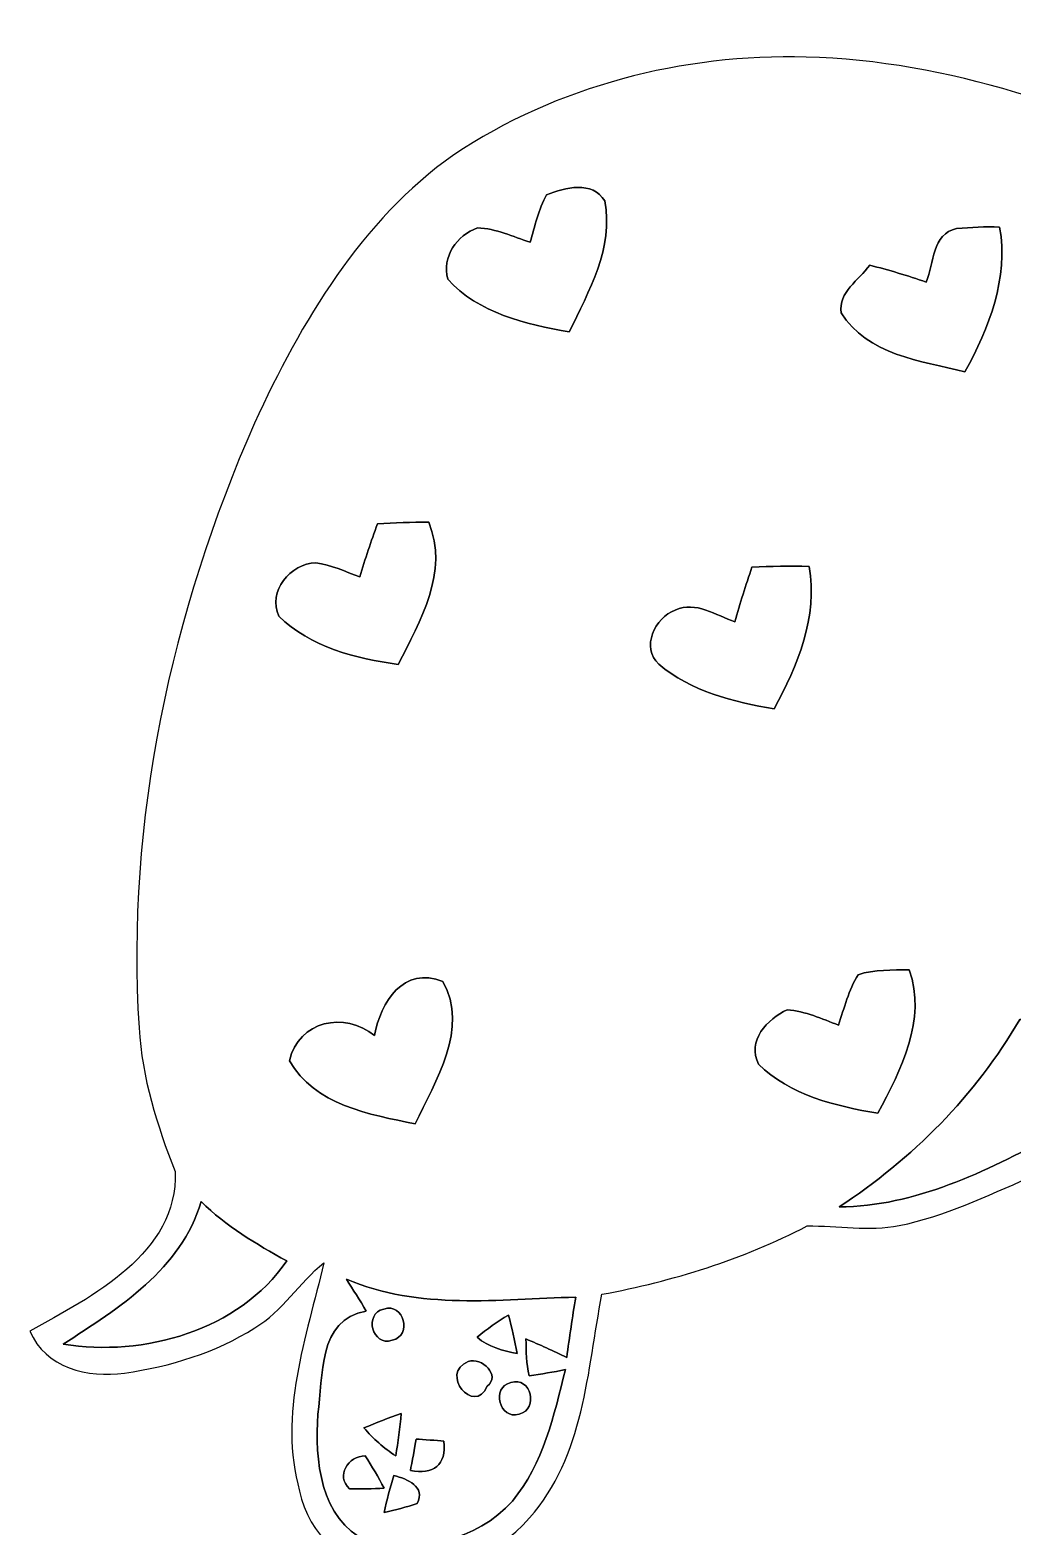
# Model space of a CAD drawing. Header units: centimetres. Extents: x -9.7 to 9.7, y -20.5 to 20.6.
# Drawn here: x -9.275 to -6.02, y -2.956 to 2.005 of the extents above; entities that cross this region are included whole.
import ezdxf

# ---------------------------------------------------------------- set-up
doc = ezdxf.new("R2010")
doc.units = ezdxf.units.CM
doc.header["$MEASUREMENT"] = 0
doc.layers.add('Camada 1', color=7, linetype='Continuous')

msp = doc.modelspace()

# ---------------------------------------------------------------- linework, layer by layer
at = {"layer": 'Camada 1'}
for points, knots in [([(-4.63161, 2.29834), (-4.43652, 2.40454), (-4.179, 2.25636), (-4.14019, 2.04645), (-4.14019, 2.04645), (-4.14301, 1.95721), (-4.2097, 1.86443), (-4.30388, 1.85914), (-4.30388, 1.85914), (-4.35821, 1.86019), (-4.40796, 1.8856), (-4.4591, 1.90005), (-4.4591, 1.90005), (-4.45628, 1.95509), (-4.45276, 2.01012), (-4.44746, 2.06445), (-4.44746, 2.06445), (-4.40548, 2.01824), (-4.36703, 1.96885), (-4.32788, 1.91981), (-4.32788, 1.91981), (-4.28659, 1.9565), (-4.22875, 1.98613), (-4.2238, 2.04752), (-4.2238, 2.04752), (-4.26544, 2.20839), (-4.4697, 2.30752), (-4.61503, 2.21438), (-4.61503, 2.21438), (-4.76708, 2.12266), (-4.76637, 1.92229), (-4.77061, 1.76564), (-4.77061, 1.76564), (-4.45947, 1.81397), (-4.11551, 1.74096), (-3.89854, 1.50001), (-3.89854, 1.50001), (-3.62795, 1.19627), (-3.48226, 0.76729), (-3.55177, 0.36264), (-3.55177, 0.36264), (-3.61562, 0.02892), (-3.87068, -0.23529), (-4.17194, -0.37499), (-4.17194, -0.37499), (-4.05589, -0.55633), (-3.87914, -0.68862), (-3.77155, -0.87629), (-3.77155, -0.87629), (-3.65266, -1.07843), (-3.56305, -1.33419), (-3.65936, -1.56316), (-3.65936, -1.56316), (-3.71897, -1.69262), (-3.8234, -1.81222), (-3.95958, -1.8616), (-3.95958, -1.8616), (-4.10316, -1.89688), (-4.20404, -1.77129), (-4.2813, -1.67111), (-4.2813, -1.67111), (-4.40055, -1.50741), (-4.50108, -1.3282), (-4.65278, -1.19097), (-4.65278, -1.19097), (-4.76108, -1.3596), (-4.89338, -1.52858), (-5.09164, -1.59244), (-5.09164, -1.59244), (-4.96429, -1.85067), (-4.90502, -2.14806), (-4.93713, -2.43487), (-4.93713, -2.43487), (-4.96217, -2.70262), (-5.28214, -2.87126), (-5.52484, -2.77247), (-5.52484, -2.77247), (-5.67901, -2.73755), (-5.75062, -2.58304), (-5.79966, -2.44863), (-5.79966, -2.44863), (-5.87162, -2.23731), (-5.91643, -2.01824), (-5.96406, -1.80092), (-5.96406, -1.80092), (-6.10446, -1.8609), (-6.24311, -1.92863), (-6.39375, -1.95932), (-6.39375, -1.95932), (-6.49498, -1.97943), (-6.59765, -1.95932), (-6.69924, -1.96037), (-6.69924, -1.96037), (-6.91268, -2.07222), (-7.1434, -2.14277), (-7.37941, -2.18722), (-7.37941, -2.18722), (-7.42738, -2.44052), (-7.43866, -2.72591), (-7.61929, -2.9284), (-7.61929, -2.9284), (-7.73077, -3.06105), (-7.91068, -3.11009), (-8.0779, -3.1069), (-8.0779, -3.1069), (-8.22606, -3.0995), (-8.35236, -2.98343), (-8.38129, -2.83986), (-8.38129, -2.83986), (-8.45255, -2.58514), (-8.35836, -2.32903), (-8.30086, -2.08245), (-8.30086, -2.08245), (-8.38165, -2.14911), (-8.43808, -2.2433), (-8.5291, -2.29834), (-8.5291, -2.29834), (-8.65928, -2.3809), (-8.80991, -2.42641), (-8.96161, -2.44863), (-8.96161, -2.44863), (-9.0819, -2.4652), (-9.22443, -2.4317), (-9.27487, -2.30893), (-9.27487, -2.30893), (-9.07062, -2.19533), (-8.7831, -2.0521), (-8.79369, -1.77977), (-8.79369, -1.77977), (-8.85366, -1.62701), (-8.9034, -1.46931), (-8.91327, -1.30422), (-8.91327, -1.30422), (-8.95772, -0.6177), (-8.80638, 0.07338), (-8.53087, 0.70061), (-8.53087, 0.70061), (-8.37599, 1.03681), (-8.17845, 1.37266), (-7.87047, 1.59066), (-7.87047, 1.59066), (-7.52827, 1.81856), (-7.11164, 1.92617), (-6.70207, 1.91452), (-6.70207, 1.91452), (-6.22864, 1.90253), (-5.77356, 1.74201), (-5.3534, 1.53282), (-5.3534, 1.53282), (-5.18865, 1.60619), (-5.03025, 1.69686), (-4.85281, 1.73743), (-4.85281, 1.73743), (-4.86268, 1.93957), (-4.83658, 2.19816), (-4.63161, 2.29834)], [0, 0, 0, 0, 0.025, 0.025, 0.025, 0.025, 0.05, 0.05, 0.05, 0.05, 0.075, 0.075, 0.075, 0.075, 0.1, 0.1, 0.1, 0.1, 0.125, 0.125, 0.125, 0.125, 0.15, 0.15, 0.15, 0.15, 0.175, 0.175, 0.175, 0.175, 0.2, 0.2, 0.2, 0.2, 0.225, 0.225, 0.225, 0.225, 0.25, 0.25, 0.25, 0.25, 0.275, 0.275, 0.275, 0.275, 0.3, 0.3, 0.3, 0.3, 0.325, 0.325, 0.325, 0.325, 0.35, 0.35, 0.35, 0.35, 0.375, 0.375, 0.375, 0.375, 0.4, 0.4, 0.4, 0.4, 0.425, 0.425, 0.425, 0.425, 0.45, 0.45, 0.45, 0.45, 0.475, 0.475, 0.475, 0.475, 0.5, 0.5, 0.5, 0.5, 0.525, 0.525, 0.525, 0.525, 0.55, 0.55, 0.55, 0.55, 0.575, 0.575, 0.575, 0.575, 0.6, 0.6, 0.6, 0.6, 0.625, 0.625, 0.625, 0.625, 0.65, 0.65, 0.65, 0.65, 0.675, 0.675, 0.675, 0.675, 0.7, 0.7, 0.7, 0.7, 0.725, 0.725, 0.725, 0.725, 0.75, 0.75, 0.75, 0.75, 0.775, 0.775, 0.775, 0.775, 0.8, 0.8, 0.8, 0.8, 0.825, 0.825, 0.825, 0.825, 0.85, 0.85, 0.85, 0.85, 0.875, 0.875, 0.875, 0.875, 0.9, 0.9, 0.9, 0.9, 0.925, 0.925, 0.925, 0.925, 0.95, 0.95, 0.95, 0.95, 1, 1, 1, 1]), ([(-7.5625, 1.45837), (-7.5625, 1.45837), (-7.5625, 1.45837), (-7.5625, 1.45837), (-7.5625, 1.45837), (-7.5893, 1.40935), (-7.6013, 1.35431), (-7.61717, 1.30069), (-7.61717, 1.30069), (-7.67432, 1.31903), (-7.73041, 1.3462), (-7.79144, 1.3483), (-7.79144, 1.3483), (-7.86024, 1.32362), (-7.91033, 1.2527), (-7.89023, 1.17863), (-7.89023, 1.17863), (-7.78932, 1.06503), (-7.63128, 1.02904), (-7.48736, 1.00365), (-7.48736, 1.00365), (-7.4228, 1.1377), (-7.33953, 1.28305), (-7.36988, 1.43756), (-7.36988, 1.43756), (-7.41045, 1.506), (-7.50181, 1.48201), (-7.5625, 1.45837)], [0, 0, 0, 0, 0.125, 0.125, 0.125, 0.125, 0.25, 0.25, 0.25, 0.25, 0.375, 0.375, 0.375, 0.375, 0.5, 0.5, 0.5, 0.5, 0.625, 0.625, 0.625, 0.625, 0.75, 0.75, 0.75, 0.75, 1, 1, 1, 1]), ([(-6.30449, 1.16874), (-6.30449, 1.16874), (-6.30449, 1.16874), (-6.30449, 1.16874), (-6.30449, 1.16874), (-6.36622, 1.18991), (-6.42866, 1.20896), (-6.49181, 1.22449), (-6.49181, 1.22449), (-6.52709, 1.17544), (-6.59623, 1.13558), (-6.58671, 1.0668), (-6.58671, 1.0668), (-6.50027, 0.92779), (-6.32213, 0.90664), (-6.17643, 0.87136), (-6.17643, 0.87136), (-6.09528, 1.0174), (-6.03179, 1.18073), (-6.06107, 1.35113), (-6.06107, 1.35113), (-6.1087, 1.35254), (-6.15631, 1.35078), (-6.2036, 1.34584), (-6.2036, 1.34584), (-6.28543, 1.32891), (-6.27873, 1.23084), (-6.30449, 1.16874)], [0, 0, 0, 0, 0.125, 0.125, 0.125, 0.125, 0.25, 0.25, 0.25, 0.25, 0.375, 0.375, 0.375, 0.375, 0.5, 0.5, 0.5, 0.5, 0.625, 0.625, 0.625, 0.625, 0.75, 0.75, 0.75, 0.75, 1, 1, 1, 1]), ([(-8.12306, 0.36688), (-8.12306, 0.36688), (-8.12306, 0.36688), (-8.12306, 0.36688), (-8.12306, 0.36688), (-8.14423, 0.30902), (-8.16362, 0.25082), (-8.18197, 0.19156), (-8.18197, 0.19156), (-8.22995, 0.20884), (-8.27652, 0.23142), (-8.32767, 0.23777), (-8.32767, 0.23777), (-8.41057, 0.236), (-8.48924, 0.14252), (-8.44973, 0.06139), (-8.44973, 0.06139), (-8.34637, -0.04234), (-8.19502, -0.07937), (-8.05427, -0.09913), (-8.05427, -0.09913), (-7.98159, 0.04409), (-7.88528, 0.2092), (-7.95337, 0.37217), (-7.95337, 0.37217), (-8.01017, 0.37287), (-8.06661, 0.37112), (-8.12306, 0.36688)], [0, 0, 0, 0, 0.125, 0.125, 0.125, 0.125, 0.25, 0.25, 0.25, 0.25, 0.375, 0.375, 0.375, 0.375, 0.5, 0.5, 0.5, 0.5, 0.625, 0.625, 0.625, 0.625, 0.75, 0.75, 0.75, 0.75, 1, 1, 1, 1]), ([(-6.88199, 0.22365), (-6.88199, 0.22365), (-6.88199, 0.22365), (-6.88199, 0.22365), (-6.88199, 0.22365), (-6.90245, 0.16403), (-6.9215, 0.10337), (-6.93844, 0.04197), (-6.93844, 0.04197), (-7.00122, 0.06385), (-7.0679, 0.11219), (-7.13598, 0.08113), (-7.13598, 0.08113), (-7.20407, 0.05574), (-7.25063, -0.04234), (-7.19101, -0.09842), (-7.19101, -0.09842), (-7.08377, -0.18732), (-6.94407, -0.22436), (-6.80895, -0.24623), (-6.80895, -0.24623), (-6.72958, -0.10195), (-6.66291, 0.0582), (-6.6929, 0.22613), (-6.6929, 0.22613), (-6.75604, 0.22754), (-6.81918, 0.22684), (-6.88199, 0.22365)], [0, 0, 0, 0, 0.125, 0.125, 0.125, 0.125, 0.25, 0.25, 0.25, 0.25, 0.375, 0.375, 0.375, 0.375, 0.5, 0.5, 0.5, 0.5, 0.625, 0.625, 0.625, 0.625, 0.75, 0.75, 0.75, 0.75, 1, 1, 1, 1]), ([(-8.13258, -1.32927), (-8.13258, -1.32927), (-8.13258, -1.32927), (-8.13258, -1.32927), (-8.13258, -1.32927), (-8.23207, -1.24919), (-8.38481, -1.27916), (-8.4148, -1.41286), (-8.4148, -1.41286), (-8.33261, -1.55963), (-8.14916, -1.59137), (-7.99782, -1.62207), (-7.99782, -1.62207), (-7.93221, -1.48025), (-7.8179, -1.30493), (-7.9061, -1.1504), (-7.9061, -1.1504), (-8.03663, -1.09748), (-8.11283, -1.21778), (-8.13258, -1.32927)], [0, 0, 0, 0, 0.1666667, 0.1666667, 0.1666667, 0.1666667, 0.3333333, 0.3333333, 0.3333333, 0.3333333, 0.5, 0.5, 0.5, 0.5, 0.6666667, 0.6666667, 0.6666667, 0.6666667, 1, 1, 1, 1]), ([(-6.53026, -1.12747), (-6.53026, -1.12747), (-6.53026, -1.12747), (-6.53026, -1.12747), (-6.53026, -1.12747), (-6.56096, -1.17897), (-6.57684, -1.23754), (-6.59482, -1.2947), (-6.59482, -1.2947), (-6.65056, -1.27423), (-6.70524, -1.24848), (-6.76485, -1.24388), (-6.76485, -1.24388), (-6.83153, -1.27353), (-6.89892, -1.34761), (-6.86011, -1.42416), (-6.86011, -1.42416), (-6.75604, -1.52752), (-6.60505, -1.56316), (-6.46499, -1.58715), (-6.46499, -1.58715), (-6.38774, -1.44356), (-6.30237, -1.27635), (-6.36057, -1.11125), (-6.36057, -1.11125), (-6.41738, -1.11266), (-6.47559, -1.10949), (-6.53026, -1.12747)], [0, 0, 0, 0, 0.125, 0.125, 0.125, 0.125, 0.25, 0.25, 0.25, 0.25, 0.375, 0.375, 0.375, 0.375, 0.5, 0.5, 0.5, 0.5, 0.625, 0.625, 0.625, 0.625, 0.75, 0.75, 0.75, 0.75, 1, 1, 1, 1]), ([(-5.99475, -1.27635), (-5.99475, -1.27635), (-5.99475, -1.27635), (-5.99475, -1.27635), (-5.99475, -1.27635), (-6.14045, -1.52752), (-6.3507, -1.73884), (-6.59341, -1.89759), (-6.59341, -1.89759), (-6.33906, -1.89583), (-6.1087, -1.77977), (-5.88926, -1.66441), (-5.88926, -1.66441), (-5.85893, -1.53458), (-5.82753, -1.40475), (-5.79861, -1.27458), (-5.79861, -1.27458), (-5.86422, -1.27423), (-5.92949, -1.27494), (-5.99475, -1.27635)], [0, 0, 0, 0, 0.1666667, 0.1666667, 0.1666667, 0.1666667, 0.3333333, 0.3333333, 0.3333333, 0.3333333, 0.5, 0.5, 0.5, 0.5, 0.6666667, 0.6666667, 0.6666667, 0.6666667, 1, 1, 1, 1]), ([(-8.70761, -1.87995), (-8.70761, -1.87995), (-8.70761, -1.87995), (-8.70761, -1.87995), (-8.70761, -1.87995), (-8.77393, -2.10431), (-8.9796, -2.23307), (-9.16481, -2.35232), (-9.16481, -2.35232), (-8.89846, -2.39606), (-8.58131, -2.30752), (-8.42398, -2.07644), (-8.42398, -2.07644), (-8.52487, -2.02072), (-8.62506, -1.96144), (-8.70761, -1.87995)], [0, 0, 0, 0, 0.2, 0.2, 0.2, 0.2, 0.4, 0.4, 0.4, 0.4, 0.6, 0.6, 0.6, 0.6, 1, 1, 1, 1]), ([(-8.22606, -2.13676), (-8.22606, -2.13676), (-8.22606, -2.13676), (-8.22606, -2.13676), (-8.22606, -2.13676), (-8.2042, -2.1717), (-8.18197, -2.20698), (-8.1601, -2.2426), (-8.1601, -2.2426), (-8.32343, -2.27259), (-8.30157, -2.4585), (-8.32062, -2.58444), (-8.32062, -2.58444), (-8.33154, -2.73543), (-8.31285, -2.93229), (-8.15833, -3.00567), (-8.15833, -3.00567), (-7.99006, -3.04658), (-7.79392, -3.00531), (-7.67608, -2.87267), (-7.67608, -2.87267), (-7.57344, -2.7492), (-7.53816, -2.58867), (-7.50005, -2.43699), (-7.50005, -2.43699), (-7.53991, -2.44474), (-7.58013, -2.45145), (-7.62034, -2.45745), (-7.62034, -2.45745), (-7.63057, -2.41723), (-7.62987, -2.37559), (-7.63093, -2.33503), (-7.63093, -2.33503), (-7.58542, -2.35444), (-7.54062, -2.37489), (-7.49582, -2.39642), (-7.49582, -2.39642), (-7.487, -2.3294), (-7.47676, -2.26306), (-7.46619, -2.19674), (-7.46619, -2.19674), (-7.72018, -2.2031), (-7.98583, -2.24048), (-8.22606, -2.13676)], [0, 0, 0, 0, 0.0833333, 0.0833333, 0.0833333, 0.0833333, 0.1666667, 0.1666667, 0.1666667, 0.1666667, 0.25, 0.25, 0.25, 0.25, 0.3333333, 0.3333333, 0.3333333, 0.3333333, 0.4166667, 0.4166667, 0.4166667, 0.4166667, 0.5, 0.5, 0.5, 0.5, 0.5833333, 0.5833333, 0.5833333, 0.5833333, 0.6666667, 0.6666667, 0.6666667, 0.6666667, 0.75, 0.75, 0.75, 0.75, 0.8333333, 0.8333333, 0.8333333, 0.8333333, 1, 1, 1, 1]), ([(-8.10224, -2.2359), (-8.03557, -2.21368), (-8.00593, -2.32409), (-8.07402, -2.33961), (-8.07402, -2.33961), (-8.14034, -2.36149), (-8.16963, -2.25107), (-8.10224, -2.2359)], [0, 0, 0, 0, 0.3333333, 0.3333333, 0.3333333, 0.3333333, 1, 1, 1, 1]), ([(-7.79322, -2.32974), (-7.7604, -2.30222), (-7.72583, -2.27753), (-7.68914, -2.25636), (-7.68914, -2.25636), (-7.67679, -2.29763), (-7.66867, -2.34032), (-7.66056, -2.38337), (-7.66056, -2.38337), (-7.70784, -2.37384), (-7.75582, -2.3622), (-7.79322, -2.32974)], [0, 0, 0, 0, 0.25, 0.25, 0.25, 0.25, 0.5, 0.5, 0.5, 0.5, 1, 1, 1, 1]), ([(-7.82214, -2.41017), (-7.77733, -2.39394), (-7.71348, -2.45674), (-7.75935, -2.49202), (-7.75935, -2.49202), (-7.80204, -2.59079), (-7.91986, -2.44827), (-7.82214, -2.41017)], [0, 0, 0, 0, 0.3333333, 0.3333333, 0.3333333, 0.3333333, 1, 1, 1, 1]), ([(-7.68103, -2.48002), (-7.61364, -2.45779), (-7.58754, -2.56786), (-7.65352, -2.5848), (-7.65352, -2.5848), (-7.71877, -2.60526), (-7.74841, -2.49414), (-7.68103, -2.48002)], [0, 0, 0, 0, 0.3333333, 0.3333333, 0.3333333, 0.3333333, 1, 1, 1, 1]), ([(-8.16786, -2.63031), (-8.12729, -2.61267), (-8.08601, -2.59679), (-8.04439, -2.58268), (-8.04439, -2.58268), (-8.04862, -2.62924), (-8.05497, -2.67616), (-8.06273, -2.72308), (-8.06273, -2.72308), (-8.10189, -2.69662), (-8.13752, -2.66593), (-8.16786, -2.63031)], [0, 0, 0, 0, 0.25, 0.25, 0.25, 0.25, 0.5, 0.5, 0.5, 0.5, 1, 1, 1, 1]), ([(-7.99465, -2.667), (-7.97171, -2.66876), (-7.92585, -2.67194), (-7.90328, -2.6737), (-7.90328, -2.6737), (-7.8934, -2.75342), (-7.93891, -2.78482), (-8.01404, -2.77176), (-8.01404, -2.77176), (-8.00911, -2.74567), (-7.99923, -2.69309), (-7.99465, -2.667)], [0, 0, 0, 0, 0.25, 0.25, 0.25, 0.25, 0.5, 0.5, 0.5, 0.5, 1, 1, 1, 1]), ([(-8.21548, -2.83174), (-8.26346, -2.7887), (-8.21936, -2.72345), (-8.16362, -2.72274), (-8.16362, -2.72274), (-8.1414, -2.75766), (-8.12023, -2.7933), (-8.10083, -2.83033), (-8.10083, -2.83033), (-8.13893, -2.83209), (-8.17738, -2.83245), (-8.21548, -2.83174)], [0, 0, 0, 0, 0.25, 0.25, 0.25, 0.25, 0.5, 0.5, 0.5, 0.5, 1, 1, 1, 1]), ([(-8.06873, -2.78835), (-8.02428, -2.79893), (-7.96254, -2.82397), (-7.99147, -2.88113), (-7.99147, -2.88113), (-8.0271, -2.89243), (-8.06379, -2.9023), (-8.10048, -2.91041), (-8.10048, -2.91041), (-8.09236, -2.86878), (-8.08178, -2.82821), (-8.06873, -2.78835)], [0, 0, 0, 0, 0.25, 0.25, 0.25, 0.25, 0.5, 0.5, 0.5, 0.5, 1, 1, 1, 1])]:
    msp.add_open_spline(points, degree=3, knots=knots, dxfattribs=at)
at = {"layer": 'Camada 1', "color": 7}
for points, knots in [([(-7.5625, 1.45837), (-7.50181, 1.48201), (-7.41045, 1.506), (-7.36988, 1.43756), (-7.36988, 1.43756), (-7.33953, 1.28305), (-7.4228, 1.1377), (-7.48736, 1.00365), (-7.48736, 1.00365), (-7.63128, 1.02904), (-7.78932, 1.06503), (-7.89023, 1.17863), (-7.89023, 1.17863), (-7.91033, 1.2527), (-7.86024, 1.32362), (-7.79144, 1.3483), (-7.79144, 1.3483), (-7.73041, 1.3462), (-7.67432, 1.31903), (-7.61717, 1.30069), (-7.61717, 1.30069), (-7.6013, 1.35431), (-7.5893, 1.40935), (-7.5625, 1.45837)], [0, 0, 0, 0, 0.1428571, 0.1428571, 0.1428571, 0.1428571, 0.2857143, 0.2857143, 0.2857143, 0.2857143, 0.4285714, 0.4285714, 0.4285714, 0.4285714, 0.5714286, 0.5714286, 0.5714286, 0.5714286, 0.7142857, 0.7142857, 0.7142857, 0.7142857, 1, 1, 1, 1]), ([(-6.30449, 1.16874), (-6.27873, 1.23084), (-6.28543, 1.32891), (-6.2036, 1.34584), (-6.2036, 1.34584), (-6.15631, 1.35078), (-6.1087, 1.35254), (-6.06107, 1.35113), (-6.06107, 1.35113), (-6.03179, 1.18073), (-6.09528, 1.0174), (-6.17643, 0.87136), (-6.17643, 0.87136), (-6.32213, 0.90664), (-6.50027, 0.92779), (-6.58671, 1.0668), (-6.58671, 1.0668), (-6.59623, 1.13558), (-6.52709, 1.17544), (-6.49181, 1.22449), (-6.49181, 1.22449), (-6.42866, 1.20896), (-6.36622, 1.18991), (-6.30449, 1.16874)], [0, 0, 0, 0, 0.1428571, 0.1428571, 0.1428571, 0.1428571, 0.2857143, 0.2857143, 0.2857143, 0.2857143, 0.4285714, 0.4285714, 0.4285714, 0.4285714, 0.5714286, 0.5714286, 0.5714286, 0.5714286, 0.7142857, 0.7142857, 0.7142857, 0.7142857, 1, 1, 1, 1]), ([(-8.12306, 0.36688), (-8.06661, 0.37112), (-8.01017, 0.37287), (-7.95337, 0.37217), (-7.95337, 0.37217), (-7.88528, 0.2092), (-7.98159, 0.04409), (-8.05427, -0.09913), (-8.05427, -0.09913), (-8.19502, -0.07937), (-8.34637, -0.04234), (-8.44973, 0.06139), (-8.44973, 0.06139), (-8.48924, 0.14252), (-8.41057, 0.236), (-8.32767, 0.23777), (-8.32767, 0.23777), (-8.27652, 0.23142), (-8.22995, 0.20884), (-8.18197, 0.19156), (-8.18197, 0.19156), (-8.16362, 0.25082), (-8.14423, 0.30902), (-8.12306, 0.36688)], [0, 0, 0, 0, 0.1428571, 0.1428571, 0.1428571, 0.1428571, 0.2857143, 0.2857143, 0.2857143, 0.2857143, 0.4285714, 0.4285714, 0.4285714, 0.4285714, 0.5714286, 0.5714286, 0.5714286, 0.5714286, 0.7142857, 0.7142857, 0.7142857, 0.7142857, 1, 1, 1, 1]), ([(-6.88199, 0.22365), (-6.81918, 0.22684), (-6.75604, 0.22754), (-6.6929, 0.22613), (-6.6929, 0.22613), (-6.66291, 0.0582), (-6.72958, -0.10195), (-6.80895, -0.24623), (-6.80895, -0.24623), (-6.94407, -0.22436), (-7.08377, -0.18732), (-7.19101, -0.09842), (-7.19101, -0.09842), (-7.25063, -0.04234), (-7.20407, 0.05574), (-7.13598, 0.08113), (-7.13598, 0.08113), (-7.0679, 0.11219), (-7.00122, 0.06385), (-6.93844, 0.04197), (-6.93844, 0.04197), (-6.9215, 0.10337), (-6.90245, 0.16403), (-6.88199, 0.22365)], [0, 0, 0, 0, 0.1428571, 0.1428571, 0.1428571, 0.1428571, 0.2857143, 0.2857143, 0.2857143, 0.2857143, 0.4285714, 0.4285714, 0.4285714, 0.4285714, 0.5714286, 0.5714286, 0.5714286, 0.5714286, 0.7142857, 0.7142857, 0.7142857, 0.7142857, 1, 1, 1, 1]), ([(-8.13258, -1.32927), (-8.11283, -1.21778), (-8.03663, -1.09748), (-7.9061, -1.1504), (-7.9061, -1.1504), (-7.8179, -1.30493), (-7.93221, -1.48025), (-7.99782, -1.62207), (-7.99782, -1.62207), (-8.14916, -1.59137), (-8.33261, -1.55963), (-8.4148, -1.41286), (-8.4148, -1.41286), (-8.38481, -1.27916), (-8.23207, -1.24919), (-8.13258, -1.32927)], [0, 0, 0, 0, 0.2, 0.2, 0.2, 0.2, 0.4, 0.4, 0.4, 0.4, 0.6, 0.6, 0.6, 0.6, 1, 1, 1, 1]), ([(-6.53026, -1.12747), (-6.47559, -1.10949), (-6.41738, -1.11266), (-6.36057, -1.11125), (-6.36057, -1.11125), (-6.30237, -1.27635), (-6.38774, -1.44356), (-6.46499, -1.58715), (-6.46499, -1.58715), (-6.60505, -1.56316), (-6.75604, -1.52752), (-6.86011, -1.42416), (-6.86011, -1.42416), (-6.89892, -1.34761), (-6.83153, -1.27353), (-6.76485, -1.24388), (-6.76485, -1.24388), (-6.70524, -1.24848), (-6.65056, -1.27423), (-6.59482, -1.2947), (-6.59482, -1.2947), (-6.57684, -1.23754), (-6.56096, -1.17897), (-6.53026, -1.12747)], [0, 0, 0, 0, 0.1428571, 0.1428571, 0.1428571, 0.1428571, 0.2857143, 0.2857143, 0.2857143, 0.2857143, 0.4285714, 0.4285714, 0.4285714, 0.4285714, 0.5714286, 0.5714286, 0.5714286, 0.5714286, 0.7142857, 0.7142857, 0.7142857, 0.7142857, 1, 1, 1, 1]), ([(-5.99475, -1.27635), (-5.92949, -1.27494), (-5.86422, -1.27423), (-5.79861, -1.27458), (-5.79861, -1.27458), (-5.82753, -1.40475), (-5.85893, -1.53458), (-5.88926, -1.66441), (-5.88926, -1.66441), (-6.1087, -1.77977), (-6.33906, -1.89583), (-6.59341, -1.89759), (-6.59341, -1.89759), (-6.3507, -1.73884), (-6.14045, -1.52752), (-5.99475, -1.27635)], [0, 0, 0, 0, 0.2, 0.2, 0.2, 0.2, 0.4, 0.4, 0.4, 0.4, 0.6, 0.6, 0.6, 0.6, 1, 1, 1, 1]), ([(-8.70761, -1.87995), (-8.62506, -1.96144), (-8.52487, -2.02072), (-8.42398, -2.07644), (-8.42398, -2.07644), (-8.58131, -2.30752), (-8.89846, -2.39606), (-9.16481, -2.35232), (-9.16481, -2.35232), (-8.9796, -2.23307), (-8.77393, -2.10431), (-8.70761, -1.87995)], [0, 0, 0, 0, 0.25, 0.25, 0.25, 0.25, 0.5, 0.5, 0.5, 0.5, 1, 1, 1, 1]), ([(-8.22606, -2.13676), (-7.98583, -2.24048), (-7.72018, -2.2031), (-7.46619, -2.19674), (-7.46619, -2.19674), (-7.47676, -2.26306), (-7.487, -2.3294), (-7.49582, -2.39642), (-7.49582, -2.39642), (-7.54062, -2.37489), (-7.58542, -2.35444), (-7.63093, -2.33503), (-7.63093, -2.33503), (-7.62987, -2.37559), (-7.63057, -2.41723), (-7.62034, -2.45745), (-7.62034, -2.45745), (-7.58013, -2.45145), (-7.53991, -2.44474), (-7.50005, -2.43699), (-7.50005, -2.43699), (-7.53816, -2.58867), (-7.57344, -2.7492), (-7.67608, -2.87267), (-7.67608, -2.87267), (-7.79392, -3.00531), (-7.99006, -3.04658), (-8.15833, -3.00567), (-8.15833, -3.00567), (-8.31285, -2.93229), (-8.33154, -2.73543), (-8.32062, -2.58444), (-8.32062, -2.58444), (-8.30157, -2.4585), (-8.32343, -2.27259), (-8.1601, -2.2426), (-8.1601, -2.2426), (-8.18197, -2.20698), (-8.2042, -2.1717), (-8.22606, -2.13676)], [0, 0, 0, 0, 0.0909091, 0.0909091, 0.0909091, 0.0909091, 0.1818182, 0.1818182, 0.1818182, 0.1818182, 0.2727273, 0.2727273, 0.2727273, 0.2727273, 0.3636364, 0.3636364, 0.3636364, 0.3636364, 0.4545455, 0.4545455, 0.4545455, 0.4545455, 0.5454545, 0.5454545, 0.5454545, 0.5454545, 0.6363636, 0.6363636, 0.6363636, 0.6363636, 0.7272727, 0.7272727, 0.7272727, 0.7272727, 0.8181818, 0.8181818, 0.8181818, 0.8181818, 1, 1, 1, 1]), ([(-8.10224, -2.2359), (-8.10224, -2.2359), (-8.10224, -2.2359), (-8.10224, -2.2359), (-8.10224, -2.2359), (-8.16963, -2.25107), (-8.14034, -2.36149), (-8.07402, -2.33961), (-8.07402, -2.33961), (-8.00593, -2.32409), (-8.03557, -2.21368), (-8.10224, -2.2359)], [0, 0, 0, 0, 0.25, 0.25, 0.25, 0.25, 0.5, 0.5, 0.5, 0.5, 1, 1, 1, 1]), ([(-7.79322, -2.32974), (-7.79322, -2.32974), (-7.79322, -2.32974), (-7.79322, -2.32974), (-7.79322, -2.32974), (-7.75582, -2.3622), (-7.70784, -2.37384), (-7.66056, -2.38337), (-7.66056, -2.38337), (-7.66867, -2.34032), (-7.67679, -2.29763), (-7.68914, -2.25636), (-7.68914, -2.25636), (-7.72583, -2.27753), (-7.7604, -2.30222), (-7.79322, -2.32974)], [0, 0, 0, 0, 0.2, 0.2, 0.2, 0.2, 0.4, 0.4, 0.4, 0.4, 0.6, 0.6, 0.6, 0.6, 1, 1, 1, 1]), ([(-7.82214, -2.41017), (-7.82214, -2.41017), (-7.82214, -2.41017), (-7.82214, -2.41017), (-7.82214, -2.41017), (-7.91986, -2.44827), (-7.80204, -2.59079), (-7.75935, -2.49202), (-7.75935, -2.49202), (-7.71348, -2.45674), (-7.77733, -2.39394), (-7.82214, -2.41017)], [0, 0, 0, 0, 0.25, 0.25, 0.25, 0.25, 0.5, 0.5, 0.5, 0.5, 1, 1, 1, 1]), ([(-7.68103, -2.48002), (-7.68103, -2.48002), (-7.68103, -2.48002), (-7.68103, -2.48002), (-7.68103, -2.48002), (-7.74841, -2.49414), (-7.71877, -2.60526), (-7.65352, -2.5848), (-7.65352, -2.5848), (-7.58754, -2.56786), (-7.61364, -2.45779), (-7.68103, -2.48002)], [0, 0, 0, 0, 0.25, 0.25, 0.25, 0.25, 0.5, 0.5, 0.5, 0.5, 1, 1, 1, 1]), ([(-8.16786, -2.63031), (-8.16786, -2.63031), (-8.16786, -2.63031), (-8.16786, -2.63031), (-8.16786, -2.63031), (-8.13752, -2.66593), (-8.10189, -2.69662), (-8.06273, -2.72308), (-8.06273, -2.72308), (-8.05497, -2.67616), (-8.04862, -2.62924), (-8.04439, -2.58268), (-8.04439, -2.58268), (-8.08601, -2.59679), (-8.12729, -2.61267), (-8.16786, -2.63031)], [0, 0, 0, 0, 0.2, 0.2, 0.2, 0.2, 0.4, 0.4, 0.4, 0.4, 0.6, 0.6, 0.6, 0.6, 1, 1, 1, 1]), ([(-7.99465, -2.667), (-7.99465, -2.667), (-7.99465, -2.667), (-7.99465, -2.667), (-7.99465, -2.667), (-7.99923, -2.69309), (-8.00911, -2.74567), (-8.01404, -2.77176), (-8.01404, -2.77176), (-7.93891, -2.78482), (-7.8934, -2.75342), (-7.90328, -2.6737), (-7.90328, -2.6737), (-7.92585, -2.67194), (-7.97171, -2.66876), (-7.99465, -2.667)], [0, 0, 0, 0, 0.2, 0.2, 0.2, 0.2, 0.4, 0.4, 0.4, 0.4, 0.6, 0.6, 0.6, 0.6, 1, 1, 1, 1]), ([(-8.21548, -2.83174), (-8.21548, -2.83174), (-8.21548, -2.83174), (-8.21548, -2.83174), (-8.21548, -2.83174), (-8.17738, -2.83245), (-8.13893, -2.83209), (-8.10083, -2.83033), (-8.10083, -2.83033), (-8.12023, -2.7933), (-8.1414, -2.75766), (-8.16362, -2.72274), (-8.16362, -2.72274), (-8.21936, -2.72345), (-8.26346, -2.7887), (-8.21548, -2.83174)], [0, 0, 0, 0, 0.2, 0.2, 0.2, 0.2, 0.4, 0.4, 0.4, 0.4, 0.6, 0.6, 0.6, 0.6, 1, 1, 1, 1]), ([(-8.06873, -2.78835), (-8.06873, -2.78835), (-8.06873, -2.78835), (-8.06873, -2.78835), (-8.06873, -2.78835), (-8.08178, -2.82821), (-8.09236, -2.86878), (-8.10048, -2.91041), (-8.10048, -2.91041), (-8.06379, -2.9023), (-8.0271, -2.89243), (-7.99147, -2.88113), (-7.99147, -2.88113), (-7.96254, -2.82397), (-8.02428, -2.79893), (-8.06873, -2.78835)], [0, 0, 0, 0, 0.2, 0.2, 0.2, 0.2, 0.4, 0.4, 0.4, 0.4, 0.6, 0.6, 0.6, 0.6, 1, 1, 1, 1])]:
    msp.add_open_spline(points, degree=3, knots=knots, dxfattribs=at)

doc.saveas('drawing.dxf')
